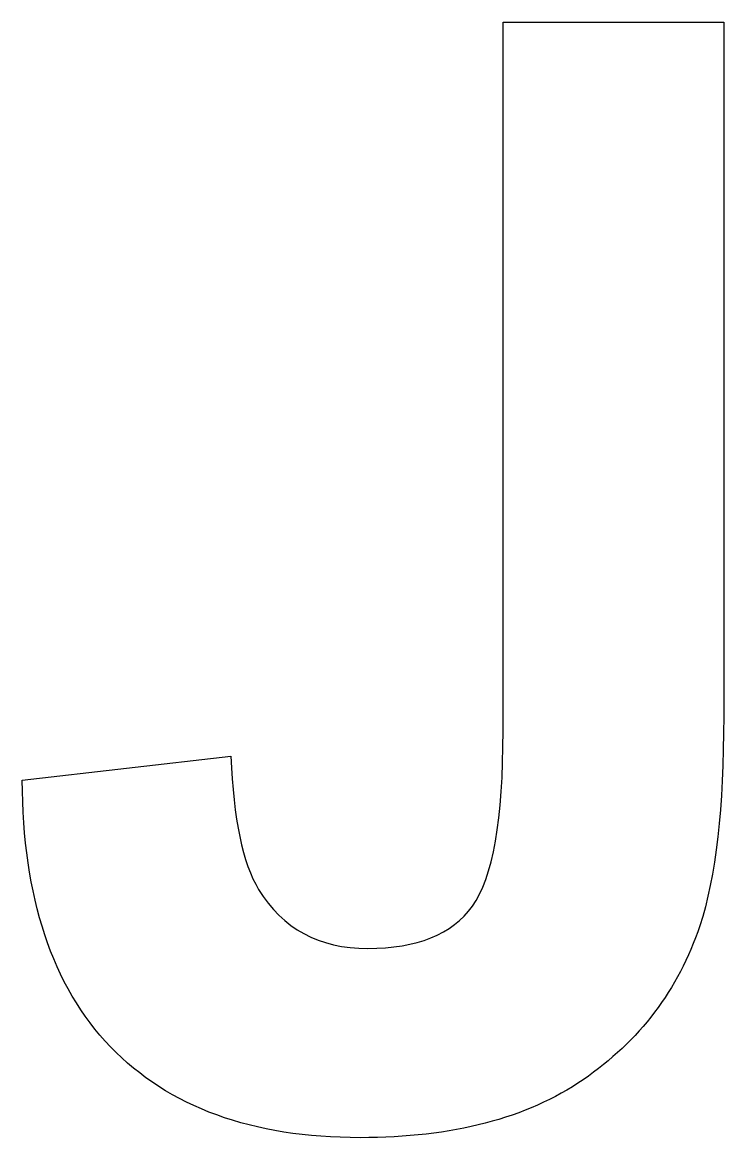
# Model space of a CAD drawing. Extents: x 5.8 to 31.3, y 3.1 to 43.8.
import ezdxf

# ---------------------------------------------------------------- set-up
doc = ezdxf.new("R2010")
doc.units = 0
doc.layers.get('0').update_dxf_attribs({"lineweight": 25, "true_color": 0x000000})

msp = doc.modelspace()

# ---------------------------------------------------------------- linework, layer by layer
for p, q in [((23.297, 17.943), (23.297, 43.782)), ((23.297, 43.782), (31.346, 43.782)), ((31.346, 43.782), (31.346, 18.461)), ((5.753, 16.142), (13.365, 17.015))]:
    msp.add_line(p, q)
for points in [[(31.346, 18.461), (31.346, 15.151), (31.055, 12.604), (30.473, 10.821)], [(22.178, 11.544), (22.924, 12.572), (23.297, 14.705), (23.297, 17.943)], [(13.365, 17.015), (13.456, 14.723), (13.793, 13.104), (14.375, 12.158)], [(8.972, 6.415), (6.844, 8.625), (5.771, 11.867), (5.753, 16.142)], [(14.375, 12.158), (15.248, 10.721), (16.576, 10.003), (18.358, 10.003)], [(18.358, 10.003), (20.159, 10.003), (21.432, 10.517), (22.178, 11.544)], [(30.473, 10.821), (29.691, 8.493), (28.272, 6.624), (26.216, 5.214)], [(18.085, 3.1), (14.138, 3.1), (11.1, 4.205), (8.972, 6.415)], [(26.216, 5.214), (24.161, 3.805), (21.451, 3.1), (18.085, 3.1)]]:
    msp.add_open_spline(points, degree=3)

doc.saveas('drawing.dxf')
